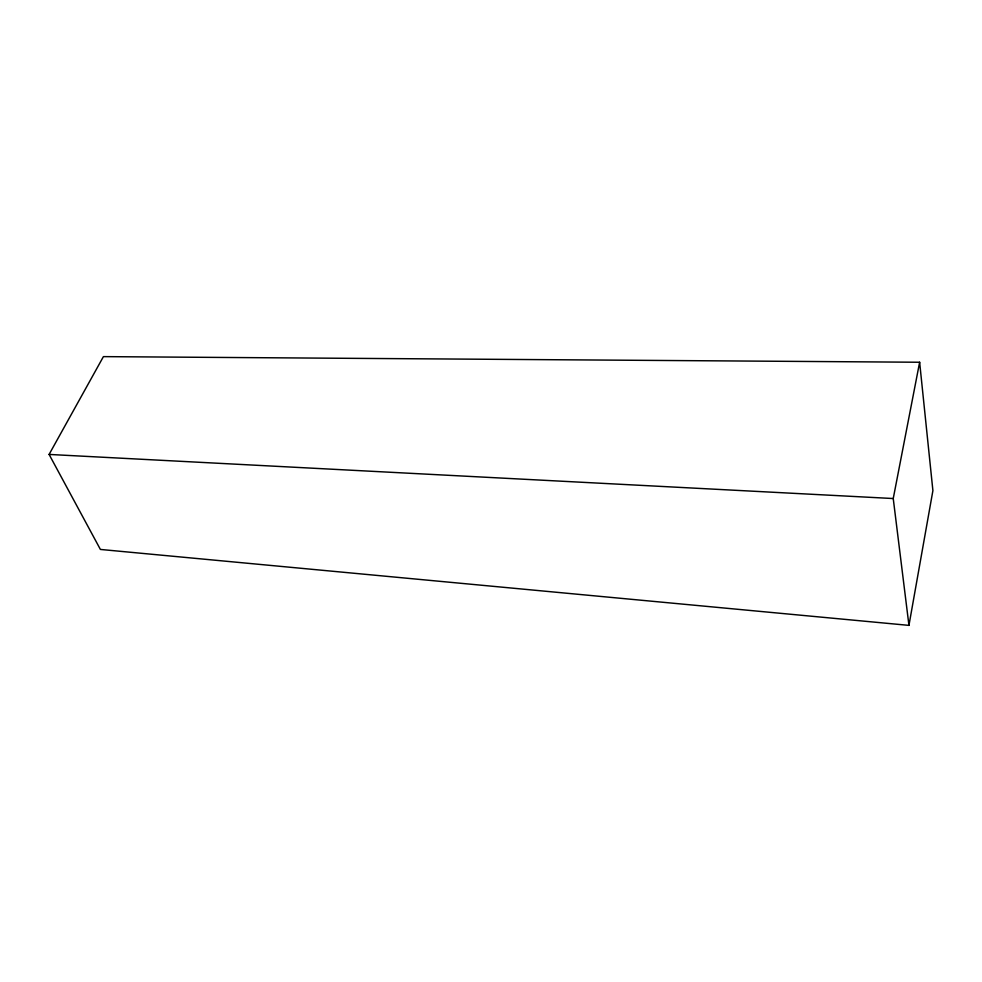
<?xml version="1.0" encoding="UTF-8"?>
<svg xmlns="http://www.w3.org/2000/svg" width="982" height="982" viewBox="0 0 982 982"><rect width="100%" height="100%" fill="white"/><g stroke="black" fill="none" stroke-linecap="round" stroke-linejoin="round"><path stroke-width="1.47" d="M908.951 625.374L932.9 490.619L919.631 362.248L103.417 356.626L49.1 454.433L100.397 549.441L908.951 625.374L893.239 498.537L919.631 362.248M49.1 454.433L893.239 498.537"/></g></svg>
